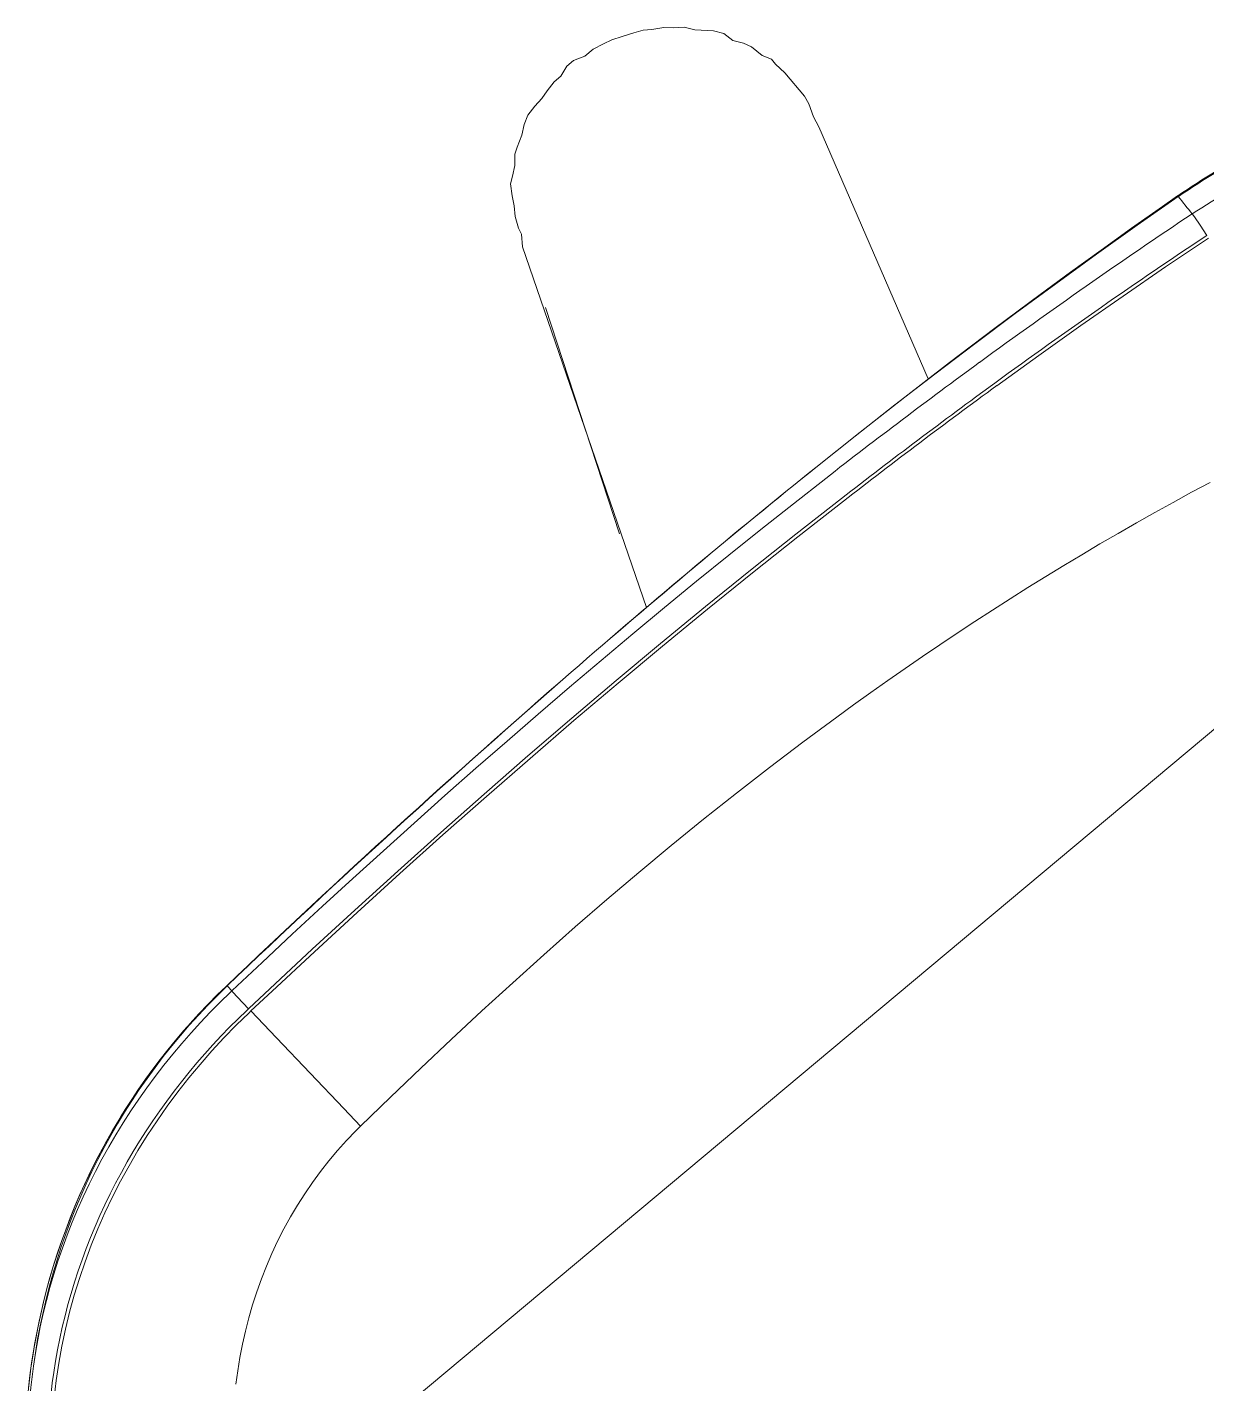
# Model space of a CAD drawing. Header units: metres. Extents: x 2999 to 3109, y 1752 to 1796.
# Drawn here: x 3006.9778 to 3007.1586, y 1761.0334 to 1761.2414 of the extents above; entities that cross this region are included whole.
import ezdxf

# ---------------------------------------------------------------- set-up
doc = ezdxf.new("R2010")
doc.units = ezdxf.units.M
doc.layers.add('PAREDES', color=7, linetype='Continuous')

msp = doc.modelspace()

# ---------------------------------------------------------------- linework, layer by layer
at = {"layer": 'PAREDES', "color": 253, "lineweight": 0}
for p, q in [((3007.072191069166, 1761.240906580691), (3007.073506054958, 1761.241050455752)), ((3007.073506054958, 1761.241050455752), (3007.075353143893, 1761.241320791649)), ((3007.075353143893, 1761.241320791649), (3007.076825134648, 1761.24127711762)), ((3007.076825134648, 1761.24127711762), (3007.078484674493, 1761.241390448553)), ((3007.078484674493, 1761.241390448553), (3007.080098398146, 1761.240986948408)), ((3007.080098398146, 1761.240986948408), (3007.082948605111, 1761.240821097869)), ((3007.066104569317, 1761.238841675466), (3007.067371596756, 1761.239423879124)), ((3007.067371596756, 1761.239423879124), (3007.068983178247, 1761.239975538655)), ((3007.068983178247, 1761.239975538655), (3007.070767036765, 1761.240511926123)), ((3007.070767036765, 1761.240511926123), (3007.072191069166, 1761.240906580691)), ((3007.082948605111, 1761.240821097869), (3007.084562328765, 1761.240417597724)), ((3007.084562328765, 1761.240417597724), (3007.085942687137, 1761.239340261538)), ((3007.085942687137, 1761.239340261538), (3007.087556410791, 1761.238936761393)), ((3007.087556410791, 1761.238936761393), (3007.088810308328, 1761.238391528349)), ((3007.061538018578, 1761.236294767614), (3007.063243374614, 1761.236924929626)), ((3007.063243374614, 1761.236924929626), (3007.064556218244, 1761.238023964363)), ((3007.064556218244, 1761.238023964363), (3007.066104569317, 1761.238841675466)), ((3007.088810308328, 1761.238391528349), (3007.090426174143, 1761.237032868527)), ((3007.090426174143, 1761.237032868527), (3007.091852348707, 1761.23647236342)), ((3007.059586167359, 1761.233863332858), (3007.060506498583, 1761.23543124032)), ((3007.060506498583, 1761.23543124032), (3007.061538018578, 1761.236294767614)), ((3007.091852348707, 1761.23647236342), (3007.092480368557, 1761.23572216706)), ((3007.092480368557, 1761.23572216706), (3007.093923957347, 1761.234378779302)), ((3007.057477311178, 1761.231619447193), (3007.058554647364, 1761.232999805565)), ((3007.058554647364, 1761.232999805565), (3007.059586167359, 1761.233863332858)), ((3007.093923957347, 1761.234378779302), (3007.096907051633, 1761.230815346592)), ((3007.056681298626, 1761.230474596264), (3007.057477311178, 1761.231619447193)), ((3007.096907051633, 1761.230815346592), (3007.097583029837, 1761.229626821635)), ((3007.054541898317, 1761.227886156546), (3007.055619234504, 1761.229266514918)), ((3007.055619234504, 1761.229266514918), (3007.056681298626, 1761.230474596264)), ((3007.097583029837, 1761.229626821635), (3007.098276422267, 1761.227655414028)), ((3007.053577893065, 1761.224846258328), (3007.05398139321, 1761.226459981982)), ((3007.05398139321, 1761.226459981982), (3007.054541898317, 1761.227886156546)), ((3007.098276422267, 1761.227655414028), (3007.099094133369, 1761.226107062954)), ((3007.052893069285, 1761.222997027231), (3007.053577893065, 1761.224846258328)), ((3007.099094133369, 1761.226107062954), (3007.115870438826, 1761.187462470425)), ((3007.052535385331, 1761.221900134656), (3007.052893069285, 1761.222997027231)), ((3007.052554941719, 1761.22016209233), (3007.052535385331, 1761.221900134656)), ((3007.051872260102, 1761.217357701557), (3007.052151441575, 1761.218548368677)), ((3007.052151441575, 1761.218548368677), (3007.052554941719, 1761.22016209233)), ((3007.052142595998, 1761.215510612622), (3007.051872260102, 1761.217357701557)), ((3007.052443476021, 1761.21400807774), (3007.052142595998, 1761.215510612622)), ((3007.052556806955, 1761.212348537895), (3007.052443476021, 1761.21400807774)), ((3007.154194867658, 1761.215410834166), (3007.147910569423, 1761.211026441666)), ((3007.151753221965, 1761.213873989287), (3007.154098298124, 1761.215508469539)), ((3007.154100284479, 1761.215508699641), (3007.154098079635, 1761.215508326432)), ((3007.154121584774, 1761.215524580843), (3007.154098255268, 1761.215508413763)), ((3007.154103565351, 1761.215507526012), (3007.154100284479, 1761.215508699641)), ((3007.154113351369, 1761.21550049525), (3007.154103565351, 1761.215507526012)), ((3007.154127414155, 1761.215487274142), (3007.154113351369, 1761.21550049525)), ((3007.154194848069, 1761.215410857566), (3007.154127414155, 1761.215487274142)), ((3007.154218263687, 1761.215426957438), (3007.154194867658, 1761.215410834166)), ((3007.053093194422, 1761.210564679378), (3007.052556806955, 1761.212348537895)), ((3007.147041883099, 1761.210555851621), (3007.151753221965, 1761.213873989287)), ((3007.156331515278, 1761.212776211976), (3007.156313244379, 1761.212764140366)), ((3007.156655800505, 1761.212293935116), (3007.156313267913, 1761.212764100369)), ((3007.157531027338, 1761.211023331289), (3007.156655800505, 1761.212293935116)), ((3007.053533665182, 1761.209657478055), (3007.053093194422, 1761.210564679378)), ((3007.147910569423, 1761.211026441666), (3007.141644762876, 1761.206573096185)), ((3007.142351438612, 1761.207207228054), (3007.147041883099, 1761.210555851621)), ((3007.158559615424, 1761.209452638672), (3007.157531027338, 1761.211023331289)), ((3007.053710226533, 1761.207731886639), (3007.053533665182, 1761.209657478055)), ((3007.072721714199, 1761.152441913795), (3007.053710226533, 1761.207731886639)), ((3007.158832860605, 1761.20904384657), (3007.152259157249, 1761.204634980139)), ((3007.158572139357, 1761.209460914132), (3007.15855960563, 1761.209452650372)), ((3007.141644762876, 1761.206573096185), (3007.13540792606, 1761.202060126503)), ((3007.137676795533, 1761.203825407204), (3007.142351438612, 1761.207207228054)), ((3007.133018400537, 1761.200411578876), (3007.137676795533, 1761.203825407204)), ((3007.152259157249, 1761.204634980139), (3007.145733548677, 1761.20017054033)), ((3007.13540792606, 1761.202060126503), (3007.129202149531, 1761.197490954257)), ((3007.126062996558, 1761.195233767462), (3007.133018400537, 1761.200411578876)), ((3007.145733548677, 1761.20017054033), (3007.139251435863, 1761.195650577392)), ((3007.06855921768, 1761.1637023553), (3007.057223004873, 1761.198391679681)), ((3007.129202149531, 1761.197490954257), (3007.12302815747, 1761.192868036334)), ((3007.119147418292, 1761.189990893272), (3007.126062996558, 1761.195233767462)), ((3007.139251435863, 1761.195650577392), (3007.132804195785, 1761.191071414737)), ((3007.12302815747, 1761.192868036334), (3007.116887002679, 1761.188194084819)), ((3007.132804195785, 1761.191071414737), (3007.12638774348, 1761.186432120099)), ((3007.112272557567, 1761.18468644901), (3007.119147418292, 1761.189990893272)), ((3007.116887002679, 1761.188194084819), (3007.110779012158, 1761.183471383296)), ((3007.110779012158, 1761.183471383296), (3007.104704192929, 1761.178702027082)), ((3007.105438501434, 1761.179323432759), (3007.112272557567, 1761.18468644901)), ((3007.098642594801, 1761.173902746039), (3007.105438501434, 1761.179323432759)), ((3007.104704192929, 1761.178702027082), (3007.098659882555, 1761.173886055871)), ((3007.10016693705, 1761.172217088846), (3007.095206770647, 1761.168335224487)), ((3007.156236474043, 1761.170088228577), (3007.159080899648, 1761.171612942944)), ((3007.201045293503, 1761.168420711736), (3007.010685767974, 1761.00906301951)), ((3007.095206770647, 1761.168335224487), (3007.090240410039, 1761.164400714656)), ((3007.102582915564, 1761.169144681491), (3007.095610841458, 1761.163692053697)), ((3007.102885597609, 1761.168748692045), (3007.095891218528, 1761.163278227624)), ((3007.150582165191, 1761.166977950495), (3007.153403538655, 1761.168543144754)), ((3007.153403538655, 1761.168543144754), (3007.156236474043, 1761.170088228577)), ((3007.147772420524, 1761.165392880879), (3007.150582165191, 1761.166977950495)), ((3007.090240410039, 1761.164400714656), (3007.085297213679, 1761.160437260934)), ((3007.144974412613, 1761.163788145677), (3007.147772420524, 1761.165392880879)), ((3007.095610841458, 1761.163692053697), (3007.088654160962, 1761.15815787)), ((3007.095891218528, 1761.163278227624), (3007.088942036783, 1761.157749326468)), ((3007.139413816802, 1761.160520669981), (3007.142188185815, 1761.162164000919)), ((3007.142188185815, 1761.162164000919), (3007.144974412613, 1761.163788145677)), ((3007.085297213679, 1761.160437260934), (3007.080377114463, 1761.156445662817)), ((3007.136651369521, 1761.158858385492), (3007.139413816802, 1761.160520669981)), ((3007.088654160962, 1761.15815787), (3007.081742243652, 1761.15256697556)), ((3007.133900908941, 1761.157177361036), (3007.136651369521, 1761.158858385492)), ((3007.080377114463, 1761.156445662817), (3007.075479988299, 1761.152426731797)), ((3007.088942036783, 1761.157749326468), (3007.082037377837, 1761.152163692423)), ((3007.131162492142, 1761.15547784339), (3007.133900908941, 1761.157177361036)), ((3007.12572204772, 1761.152024220952), (3007.128436187016, 1761.153760048586)), ((3007.128436187016, 1761.153760048586), (3007.131162492142, 1761.15547784339)), ((3007.075479988299, 1761.152426731797), (3007.070605708107, 1761.148381237063)), ((3007.081742243652, 1761.15256697556), (3007.074874921336, 1761.146921498106)), ((3007.082037377837, 1761.152163692423), (3007.075176777, 1761.146523105515)), ((3007.123020125481, 1761.150270602369), (3007.12572204772, 1761.152024220952)), ((3007.120330468162, 1761.148499411998), (3007.123020125481, 1761.150270602369)), ((3007.070605708107, 1761.148381237063), (3007.065754119647, 1761.144309944965)), ((3007.117653089853, 1761.146710900427), (3007.120330468162, 1761.148499411998)), ((3007.074874921336, 1761.146921498106), (3007.068051922962, 1761.141223519059)), ((3007.075176777, 1761.146523105515), (3007.06835979491, 1761.140829486364)), ((3007.114988025253, 1761.1449052758), (3007.117653089853, 1761.146710900427)), ((3007.065754119647, 1761.144309944965), (3007.06092503533, 1761.14021363374)), ((3007.112335276753, 1761.143082778909), (3007.114988025253, 1761.1449052758)), ((3007.068051922962, 1761.141223519059), (3007.061272899282, 1761.135475114078)), ((3007.107066719909, 1761.139388076894), (3007.109694847763, 1761.141243631503)), ((3007.109694847763, 1761.141243631503), (3007.112335276753, 1761.143082778909)), ((3007.06092503533, 1761.14021363374), (3007.056118291835, 1761.136093042235)), ((3007.06835979491, 1761.140829486364), (3007.061586009022, 1761.135084769672)), ((3007.104450885999, 1761.137516327952), (3007.107066719909, 1761.139388076894)), ((3007.101847316874, 1761.13562861896), (3007.104450885999, 1761.137516327952)), ((3007.056118291835, 1761.136093042235), (3007.051333649656, 1761.131948905222)), ((3007.061272899282, 1761.135475114078), (3007.054537402701, 1761.129678336186)), ((3007.061586009022, 1761.135084769672), (3007.05485488851, 1761.129290879091)), ((3007.096676804839, 1761.131806274538), (3007.101847316874, 1761.13562861896)), ((3007.051333649656, 1761.131948905222), (3007.046570524713, 1761.127781629218)), ((3007.091554781582, 1761.127922955541), (3007.096676804839, 1761.131806274538)), ((3007.054537402701, 1761.129678336186), (3007.047844318144, 1761.123834719437)), ((3007.05485488851, 1761.129290879091), (3007.048165730286, 1761.12344967366)), ((3007.046570524713, 1761.127781629218), (3007.04182844554, 1761.123591715012)), ((3007.08648070883, 1761.123980639084), (3007.091554781582, 1761.127922955541)), ((3007.04182844554, 1761.123591715012), (3007.037107108724, 1761.119379863775)), ((3007.047844318144, 1761.123834719437), (3007.041192292772, 1761.117945758032)), ((3007.048165730286, 1761.12344967366), (3007.041517543762, 1761.117562930941)), ((3007.081453924878, 1761.11998137805), (3007.08648070883, 1761.123980639084)), ((3007.037107108724, 1761.119379863775), (3007.032406513013, 1761.115147069429)), ((3007.076473628732, 1761.115927347506), (3007.081453924878, 1761.11998137805)), ((3007.041192292772, 1761.117945758032), (3007.034580885632, 1761.112013809048)), ((3007.041517543762, 1761.117562930941), (3007.034910005874, 1761.111633146498)), ((3007.032406513013, 1761.115147069429), (3007.027727179844, 1761.110894723659)), ((3007.071538890009, 1761.111820813197), (3007.076473628732, 1761.115927347506)), ((3007.027727179844, 1761.110894723659), (3007.02306865051, 1761.106623517033)), ((3007.034580885632, 1761.112013809048), (3007.028010863261, 1761.106042479195)), ((3007.034910005874, 1761.111633146498), (3007.028347324325, 1761.105667066473)), ((3007.066648217809, 1761.107663850229), (3007.071538890009, 1761.111820813197)), ((3007.02306865051, 1761.106623517033), (3007.018429532214, 1761.102333378048)), ((3007.028010863261, 1761.106042479195), (3007.021479871441, 1761.100033100961)), ((3007.061799870609, 1761.103458562695), (3007.066648217809, 1761.107663850229)), ((3007.028347324325, 1761.105667066473), (3007.021824941757, 1761.09966401982)), ((3007.018429532214, 1761.102333378048), (3007.013808061568, 1761.098023964768)), ((3007.056992272811, 1761.099207551776), (3007.061799870609, 1761.103458562695)), ((3007.021479871441, 1761.100033100961), (3007.014983012446, 1761.093985195948)), ((3007.021824941757, 1761.09966401982), (3007.015332833725, 1761.093618878167)), ((3007.013808061568, 1761.098023964768), (3007.009203106851, 1761.093695523744)), ((3007.052223850939, 1761.094913778623), (3007.056992272811, 1761.099207551776)), ((3007.006859938151, 1761.092974529975), (3007.008275845211, 1761.094355076239)), ((3007.008275521051, 1761.094352397045), (3007.006921735061, 1761.09303344636)), ((3007.008899527666, 1761.093408093592), (3007.007359941149, 1761.091914796811)), ((3007.008376132045, 1761.094448442835), (3007.00827482313, 1761.09435173319)), ((3007.008376483549, 1761.09445112502), (3007.00827517069, 1761.094354431972)), ((3007.008376483549, 1761.09445112502), (3007.008376126195, 1761.094448437937)), ((3007.008376132045, 1761.094448442835), (3007.00845282935, 1761.094436872377)), ((3007.00845282935, 1761.094436872377), (3007.00854865806, 1761.094327214478)), ((3007.00854865806, 1761.094327214478), (3007.009165299535, 1761.093659854027)), ((3007.009165299535, 1761.093659854027), (3007.008899539366, 1761.093408103386)), ((3007.009202923596, 1761.093695350434), (3007.009165299535, 1761.093659854027)), ((3007.009333090572, 1761.093463402102), (3007.009165299535, 1761.093659854027)), ((3007.010022358923, 1761.09270214268), (3007.009333090572, 1761.093463402102)), ((3007.014983012446, 1761.093985195948), (3007.011746259456, 1761.090947099249)), ((3007.015332833725, 1761.093618878167), (3007.012096864465, 1761.090580641587)), ((3007.047492801413, 1761.090580449541), (3007.052223850939, 1761.094913778623)), ((3007.004113225639, 1761.090132329711), (3007.005471743451, 1761.091566240409)), ((3007.005593796826, 1761.091689728497), (3007.004292222783, 1761.090321815082)), ((3007.005471743451, 1761.091566240409), (3007.006859938151, 1761.092974529975)), ((3007.006921735061, 1761.09303344636), (3007.005593796826, 1761.091689728497)), ((3007.007359941149, 1761.091914796811), (3007.005847932066, 1761.090387713757)), ((3007.011708752262, 1761.090911760374), (3007.010022358923, 1761.09270214268)), ((3007.002783343684, 1761.088671806996), (3007.004113225639, 1761.090132329711)), ((3007.004292222783, 1761.090321815082), (3007.003017509648, 1761.088930360729)), ((3007.005847932066, 1761.090387713757), (3007.004364523063, 1761.088827322438)), ((3007.010124055611, 1761.08938716737), (3007.008818102984, 1761.08808129626)), ((3007.011802797841, 1761.090302707038), (3007.009850299049, 1761.088401101329)), ((3007.011450533606, 1761.090667676199), (3007.010124055611, 1761.08938716737)), ((3007.011708742467, 1761.090911772074), (3007.0114505434, 1761.090667664499)), ((3007.011746259456, 1761.090947099249), (3007.011708746411, 1761.090911755477)), ((3007.012096864465, 1761.090580641587), (3007.011802797841, 1761.090302707038)), ((3007.012096864465, 1761.090580641587), (3007.016000726739, 1761.086451641428)), ((3007.042796896611, 1761.08621081384), (3007.047492801413, 1761.090580449541)), ((3007.000215110762, 1761.085677543447), (3007.001484432035, 1761.087187362803)), ((3007.001770130736, 1761.087516000462), (3007.000550559361, 1761.086079369304)), ((3007.001484432035, 1761.087187362803), (3007.002783343684, 1761.088671806996)), ((3007.002911029017, 1761.087234464901), (3007.001488795962, 1761.085610029171)), ((3007.003017509648, 1761.088930360729), (3007.001770130736, 1761.087516000462)), ((3007.004364523063, 1761.088827322438), (3007.002911029017, 1761.087234464901)), ((3007.008818102984, 1761.08808129626), (3007.007533243842, 1761.08675023997)), ((3007.009850299049, 1761.088401101329), (3007.007948836622, 1761.086449429366)), ((3006.998977871463, 1761.084145529211), (3007.000215110762, 1761.085677543447)), ((3007.000550559361, 1761.086079369304), (3006.9993592317, 1761.084621110987)), ((3007.001488795962, 1761.085610029171), (3007.000099113202, 1761.083954935382)), ((3007.006270361937, 1761.085394559231), (3007.005030356663, 1761.084014807967)), ((3007.007948836622, 1761.086449429366), (3007.006100042843, 1761.084448997903)), ((3007.007533243842, 1761.08675023997), (3007.006270361937, 1761.085394559231)), ((3007.016000726739, 1761.086451641428), (3007.026308609182, 1761.075618804402)), ((3007.038133236866, 1761.08180811542), (3007.042796896611, 1761.08621081384)), ((3006.998196558489, 1761.083141887747), (3006.997062932915, 1761.081642347126)), ((3006.997771087136, 1761.082589400884), (3006.998977871463, 1761.084145529211)), ((3006.9993592317, 1761.084621110987), (3006.998196558489, 1761.083141887747)), ((3007.000099113202, 1761.083954935382), (3006.99874322692, 1761.082270167068)), ((3007.005030356663, 1761.084014807967), (3007.00381408429, 1761.082611603503)), ((3007.006100042843, 1761.084448997903), (3007.004305575299, 1761.082401154772)), ((3006.995454912842, 1761.07941331194), (3006.996597377411, 1761.08101274442)), ((3006.997062932915, 1761.081642347126), (3006.995958738371, 1761.080123148368)), ((3006.996597377411, 1761.08101274442), (3006.997771087136, 1761.082589400884)), ((3006.99874322692, 1761.082270167068), (3006.997422377449, 1761.080556702862)), ((3007.002622399187, 1761.081185541665), (3007.001456136129, 1761.079737241683)), ((3007.004305575299, 1761.082401154772), (3007.002567114979, 1761.080307267399)), ((3007.00381408429, 1761.082611603503), (3007.002622399187, 1761.081185541665)), ((3007.033498085778, 1761.077375415098), (3007.038133236866, 1761.08180811542)), ((3006.994346398236, 1761.077795039296), (3006.995454912842, 1761.07941331194)), ((3006.995958738371, 1761.080123148368), (3006.994884315261, 1761.078584954526)), ((3006.99613777751, 1761.07881563758), (3006.994890600778, 1761.07704805325)), ((3006.997422377449, 1761.080556702862), (3006.99613777751, 1761.07881563758)), ((3007.001456136129, 1761.079737241683), (3007.000316129762, 1761.078267382372)), ((3007.002567114979, 1761.080307267399), (3007.000886381914, 1761.078168715994)), ((3006.99384000793, 1761.077028412057), (3006.99282613529, 1761.07545418592)), ((3006.993269864283, 1761.076155322726), (3006.994346398236, 1761.077795039296)), ((3006.994890600778, 1761.07704805325), (3006.993681956311, 1761.075255097204)), ((3006.994884315261, 1761.078584954526), (3006.99384000793, 1761.077028412057)), ((3006.99920317174, 1761.076776646358), (3006.998118045828, 1761.075265749459)), ((3007.000316129762, 1761.078267382372), (3006.99920317174, 1761.076776646358)), ((3007.000886381914, 1761.078168715994), (3006.999265049069, 1761.075986960763)), ((3007.028887364138, 1761.072916183194), (3007.033498085778, 1761.077375415098)), ((3006.99282613529, 1761.07545418592), (3006.991842988904, 1761.073862938083)), ((3006.992227997436, 1761.074498440909), (3006.993269864283, 1761.076155322726)), ((3006.993681956311, 1761.075255097204), (3006.992512917937, 1761.073437946977)), ((3006.998118045828, 1761.075265749459), (3006.997061525997, 1761.073735419197)), ((3006.999265049069, 1761.075986960763), (3006.997704814846, 1761.073763443406)), ((3007.026308609182, 1761.075618804402), (3007.028887364138, 1761.072916183194)), ((3006.990244912278, 1761.071128961924), (3006.991218809599, 1761.072821455966)), ((3006.991842988904, 1761.073862938083), (3006.990890844691, 1761.072255337316)), ((3006.991218809599, 1761.072821455966), (3006.992227997436, 1761.074498440909)), ((3006.992512917937, 1761.073437946977), (3006.991384491052, 1761.071597802416)), ((3006.997061525997, 1761.073735419197), (3006.996034345135, 1761.072186408398)), ((3006.997704814846, 1761.073763443406), (3006.996207348134, 1761.071499700313)), ((3007.028160660474, 1761.072197985386), (3007.028887364138, 1761.072916183194)), ((3006.989969964966, 1761.0706320211), (3006.98908058851, 1761.068993666914)), ((3006.989304294512, 1761.06941776297), (3006.990244912278, 1761.071128961924)), ((3006.990890844691, 1761.072255337316), (3006.989969964966, 1761.0706320211)), ((3006.991384491052, 1761.071597802416), (3006.990297659424, 1761.069735924862)), ((3006.995037191101, 1761.07061951179), (3006.9940707557, 1761.069035507503)), ((3006.996207348134, 1761.071499700313), (3006.99477429823, 1761.069197291273)), ((3006.996034345135, 1761.072186408398), (3006.995037191101, 1761.07061951179)), ((3007.025359546699, 1761.069189255307), (3007.026738240846, 1761.070720330585)), ((3007.026738240846, 1761.070720330585), (3007.028160660474, 1761.072197985386)), ((3006.98908058851, 1761.068993666914), (3006.988222960087, 1761.067340897547)), ((3006.988399481428, 1761.067692639509), (3006.989304294512, 1761.06941776297)), ((3006.990297659424, 1761.069735924862), (3006.989253291462, 1761.067853618374)), ((3006.9940707557, 1761.069035507503), (3006.993135654417, 1761.067435229177)), ((3006.99477429823, 1761.069197291273), (3006.993407255664, 1761.066857846273)), ((3007.024027300721, 1761.067606819932), (3007.025359546699, 1761.069189255307)), ((3006.988222960087, 1761.067340897547), (3006.987397259843, 1761.065674401092)), ((3006.987528509399, 1761.065950196563), (3006.988399481428, 1761.067692639509)), ((3006.989253291462, 1761.067853618374), (3006.988252245777, 1761.065952198716)), ((3006.993407255664, 1761.066857846273), (3006.992107803077, 1761.064483028497)), ((3006.993135654417, 1761.067435229177), (3006.992232524234, 1761.065819508546)), ((3007.022744016103, 1761.065975287549), (3007.024027300721, 1761.067606819932)), ((3006.987397259843, 1761.065674401092), (3006.986603703294, 1761.06399477585)), ((3006.986693760445, 1761.064195433027), (3006.987528509399, 1761.065950196563)), ((3006.988252245777, 1761.065952198716), (3006.987295290928, 1761.064033065454)), ((3006.992107803077, 1761.064483028497), (3006.990877433053, 1761.062074584933)), ((3006.992232524234, 1761.065819508546), (3006.991361914115, 1761.064189223056)), ((3007.020333342881, 1761.062574645053), (3007.021512004562, 1761.064297031179)), ((3007.021512004562, 1761.064297031179), (3007.022744016103, 1761.065975287549)), ((3006.985842460792, 1761.062302721615), (3006.985113702957, 1761.060598819006)), ((3006.9851294807, 1761.060643249343), (3006.985893355413, 1761.062424746046)), ((3006.986603703294, 1761.06399477585), (3006.985842460792, 1761.062302721615)), ((3006.985893355413, 1761.062424746046), (3006.986693760445, 1761.064195433027)), ((3006.987295290928, 1761.064033065454), (3006.986383097792, 1761.062097615982)), ((3006.990524373025, 1761.062545250156), (3006.989720377553, 1761.060888506204)), ((3006.991361914115, 1761.064189223056), (3006.990524373025, 1761.062545250156)), ((3007.019209906369, 1761.060810833335), (3007.020333342881, 1761.062574645053)), ((3006.984400398087, 1761.058847219252), (3006.9851294807, 1761.060643249343)), ((3006.985113702957, 1761.060598819006), (3006.984417565041, 1761.058883738431)), ((3006.985516302013, 1761.060147277896), (3006.984695447276, 1761.058183541106)), ((3006.986383097792, 1761.062097615982), (3006.985516302013, 1761.060147277896)), ((3006.989720377553, 1761.060888506204), (3006.988950396403, 1761.059219940752)), ((3006.990877433053, 1761.062074584933), (3006.989717599001, 1761.059634309369)), ((3007.018143326007, 1761.059008354342), (3007.019209906369, 1761.060810833335)), ((3006.983708086647, 1761.057041874527), (3006.984400398087, 1761.058847219252)), ((3006.984417565041, 1761.058883738431), (3006.983754198076, 1761.057158083909)), ((3006.984695447276, 1761.058183541106), (3006.983920956185, 1761.056207873755)), ((3006.988950396403, 1761.059219940752), (3006.988214826039, 1761.057540482677)), ((3006.989717599001, 1761.059634309369), (3006.988629652571, 1761.057164069604)), ((3007.017134957157, 1761.057170034152), (3007.018143326007, 1761.059008354342)), ((3006.983050952906, 1761.055223413682), (3006.983708086647, 1761.057041874527)), ((3006.983754198076, 1761.057158083909), (3006.983123723708, 1761.055422494561)), ((3006.983920956185, 1761.056207873755), (3006.983193202373, 1761.05422180249)), ((3006.988214826039, 1761.057540482677), (3006.987514035444, 1761.055851117452)), ((3006.988629652571, 1761.057164069604), (3006.9876148944, 1761.054665830029)), ((3007.016185932347, 1761.05529875109), (3007.017134957157, 1761.057170034152)), ((3006.982430755276, 1761.053397010043), (3006.983050952906, 1761.055223413682)), ((3006.983193202373, 1761.05422180249), (3006.982512448187, 1761.052226820495)), ((3006.983123723708, 1761.055422494561), (3006.982526226579, 1761.053677558626)), ((3006.98684834871, 1761.054152812864), (3006.986217994154, 1761.052446556023)), ((3006.9876148944, 1761.054665830029), (3006.986674519561, 1761.052141586057)), ((3006.987514035444, 1761.055851117452), (3006.98684834871, 1761.054152812864)), ((3007.015297169159, 1761.053397402537), (3007.016185932347, 1761.05529875109)), ((3006.981961840036, 1761.05192392502), (3006.981430625321, 1761.050162162394)), ((3006.981846089655, 1761.051558921156), (3006.982430755276, 1761.053397010043)), ((3006.982512448187, 1761.052226820495), (3006.981878860206, 1761.050224440276)), ((3006.982526226579, 1761.053677558626), (3006.981961840036, 1761.05192392502)), ((3006.986217994154, 1761.052446556023), (3006.985623200096, 1761.05073333404)), ((3006.986674519561, 1761.052141586057), (3006.985809627086, 1761.049593471595)), ((3007.014469342887, 1761.051468901938), (3007.015297169159, 1761.053397402537)), ((3006.980786672972, 1761.047859340847), (3006.981298470396, 1761.04971425533)), ((3006.981430625321, 1761.050162162394), (3006.980932680681, 1761.048392890279)), ((3006.981878860206, 1761.050224440276), (3006.981292503515, 1761.048216129177)), ((3006.981298470396, 1761.04971425533), (3006.981846089655, 1761.051558921156)), ((3006.985623200096, 1761.05073333404), (3006.985064108873, 1761.049014141646)), ((3007.013702945167, 1761.049516168184), (3007.014469342887, 1761.051468901938)), ((3006.980311946448, 1761.045999103728), (3006.980786672972, 1761.047859340847)), ((3006.980932680681, 1761.048392890279), (3006.980468045864, 1761.046616679232)), ((3006.981292503515, 1761.048216129177), (3006.980753365113, 1761.04620332897)), ((3006.985064108873, 1761.049014141646), (3006.984540829633, 1761.047289965684)), ((3006.985809627086, 1761.049593471595), (3006.985021208266, 1761.04702374925)), ((3007.01299826847, 1761.047542072834), (3007.013702945167, 1761.049516168184)), ((3006.979873298392, 1761.044130046652), (3006.980311946448, 1761.045999103728)), ((3006.980468045864, 1761.046616679232), (3006.98003681721, 1761.044834127289)), ((3006.980753365113, 1761.04620332897), (3006.98026129922, 1761.044187449869)), ((3006.984053381731, 1761.045561757629), (3006.983601774728, 1761.043830480657)), ((3006.984540829633, 1761.047289965684), (3006.984053381731, 1761.045561757629)), ((3006.985021208266, 1761.04702374925), (3006.984310105837, 1761.04443471646)), ((3007.01177426335, 1761.043541295045), (3007.012355402019, 1761.045549516295)), ((3007.012355402019, 1761.045549516295), (3007.01299826847, 1761.047542072834)), ((3006.979471735979, 1761.042256932945), (3006.979873298392, 1761.044130046652)), ((3006.98003681721, 1761.044834127289), (3006.97963899148, 1761.043045808819)), ((3006.98026129922, 1761.044187449869), (3006.979816113257, 1761.04216986291)), ((3006.983601774728, 1761.043830480657), (3006.983185936288, 1761.042097029381)), ((3006.984310105837, 1761.04443471646), (3006.983677027851, 1761.041828617616)), ((3007.011254582532, 1761.041520168023), (3007.01177426335, 1761.043541295045)), ((3006.979106463772, 1761.040376410298), (3006.979471735979, 1761.042256932945)), ((3006.97963899148, 1761.043045808819), (3006.979274641612, 1761.041252302268)), ((3006.979816113257, 1761.04216986291), (3006.979417495738, 1761.040151819692)), ((3006.983185936288, 1761.042097029381), (3006.982805739382, 1761.040362292431)), ((3006.983677027851, 1761.041828617616), (3006.983122496797, 1761.03920768106)), ((3007.010795949368, 1761.039488717045), (3007.011254582532, 1761.041520168023)), ((3006.978943795657, 1761.039454168399), (3006.978646456354, 1761.037651926892)), ((3006.978778233719, 1761.038492928879), (3006.979106463772, 1761.040376410298)), ((3006.979274641612, 1761.041252302268), (3006.978943795657, 1761.039454168399)), ((3006.979417495738, 1761.040151819692), (3006.979065076678, 1761.038134522839)), ((3006.982805739382, 1761.040362292431), (3006.982461041473, 1761.038627105655)), ((3007.010397797613, 1761.037449413198), (3007.010795949368, 1761.039488717045)), ((3006.978646456354, 1761.037651926892), (3006.978382661547, 1761.035846126811)), ((3006.978486441127, 1761.036603455253), (3006.978778233719, 1761.038492928879)), ((3006.979065076678, 1761.038134522839), (3006.978758402287, 1761.036119084918)), ((3006.982461041473, 1761.038627105655), (3006.982151610233, 1761.036892269531)), ((3006.983122496797, 1761.03920768106), (3006.982646898579, 1761.03657406059)), ((3007.010059432461, 1761.035404560242), (3007.010397797613, 1761.037449413198)), ((3006.978382661547, 1761.035846126811), (3006.978152407993, 1761.034037342522)), ((3006.978231637404, 1761.034712132413), (3006.978486441127, 1761.036603455253)), ((3006.982151610233, 1761.036892269531), (3006.981877197826, 1761.035158531754)), ((3006.982646898579, 1761.03657406059), (3006.982250492035, 1761.033929942932)), ((3007.009780059787, 1761.033356319096), (3007.010059432461, 1761.035404560242)), ((3006.978152407993, 1761.034037342522), (3006.977955708227, 1761.032226082007)), ((3006.978013387109, 1761.032816247706), (3006.978231637404, 1761.034712132413)), ((3006.982250492035, 1761.033929942932), (3006.981933377923, 1761.03127744217))]:
    msp.add_line(p, q, dxfattribs=at)
for centre, radius, start, end in [((3007.214740399997, 1761.127988472238), 0.1064764486579295, 117.0870894683045, 124.7027160436974), ((3007.214743086708, 1761.12756448635), 0.1066915404956785, 116.9485393731845, 124.5614812844967), ((3007.215391664446, 1761.123336995503), 0.1071795005868568, 116.0586465035423, 123.4383111433054), ((3007.054183713611, 1761.133267127526), 0.1294218413661188, 37.89695707310143, 39.39780922392369), ((3007.714620423277, 1760.382602097212), 1.000521873003552, 126.1974890021664, 127.8889309490752), ((3007.716340192631, 1760.377859442671), 1.001413581370739, 126.1148712149943, 127.7988066706676), ((3007.717269284028, 1760.376710802413), 1.002392324380746, 126.1194611542102, 127.8007260164676), ((3008.085022897134, 1759.96488679506), 1.560473651640011, 131.0044397785987, 133.6260507136048), ((3008.085028289458, 1759.964880324729), 1.560483661234277, 131.0044124024291, 133.625955269674), ((3007.076235769485, 1761.022406531313), 0.09843664641517061, 171.9924219007358, 187.1718658312939)]:
    msp.add_arc(centre, radius, start, end, dxfattribs=at)
for centre, major_axis, ratio, start_param, end_param in [((3007.118557173484, 1761.109387431859), (0.1926196606057878, 0.1578959722143574), 0.2431697518053751, 1.1806062142805, 1.347643701280616), ((3007.1221385284, 1761.112916286156), (0.1860079464436694, 0.1503642138545884), 0.2350338850591258, 1.189469186472276, 1.362111417457589), ((3006.903291266164, 1760.762835407881), (-0.4014200870018556, -0.4985094557883164), 0.2285765391819382, 3.948593854990067, 4.04779243476427), ((3006.703986153539, 1760.342913131241), (-0.6209246051879642, -0.9198619069803471), 0.2166838983592701, 3.751751422895317, 3.822144269954714), ((3007.210050583848, 1761.017198600864), (0.4282798092851915, 0.3579189753142906), 0.3439620009273443, 1.631537763275456, 1.760339109093858), ((3007.07704977191, 1761.022354892084), (0.05484411225611822, -0.08304482499350953), 0.9951914850701874, 3.31939748129574, 3.991985531661935), ((3007.074858382744, 1761.025091440892), (-0.06995338756026769, -0.06536268686686565), 0.9607017605977078, -0.8791001477047915, -0.6088655628930044)]:
    msp.add_ellipse(centre, major_axis=major_axis, ratio=ratio, start_param=start_param, end_param=end_param, dxfattribs=at)

doc.saveas('drawing.dxf')
